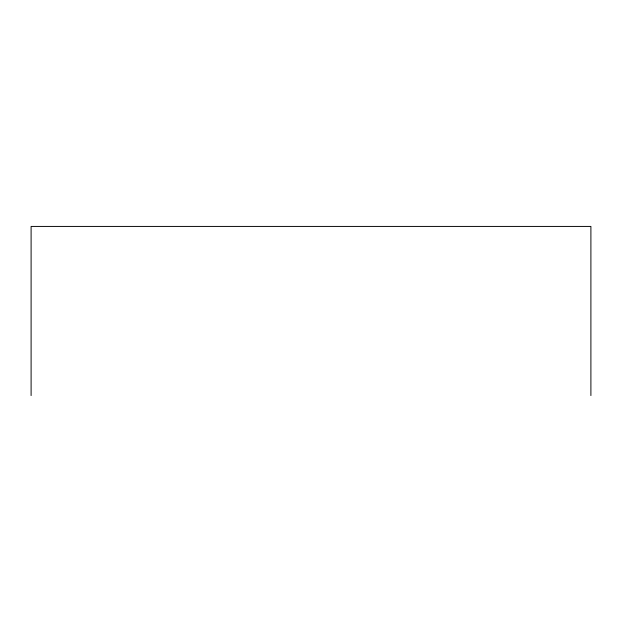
<?xml version="1.0" encoding="UTF-8"?>
<svg xmlns="http://www.w3.org/2000/svg" width="622" height="622" viewBox="0 0 622 622"><rect width="100%" height="100%" fill="white"/><g stroke="black" fill="none" stroke-linecap="round" stroke-linejoin="round"><path stroke-width="0.93" d="M590.9 395.576L590.9 226.424L31.1 226.424L31.1 395.576"/></g></svg>
